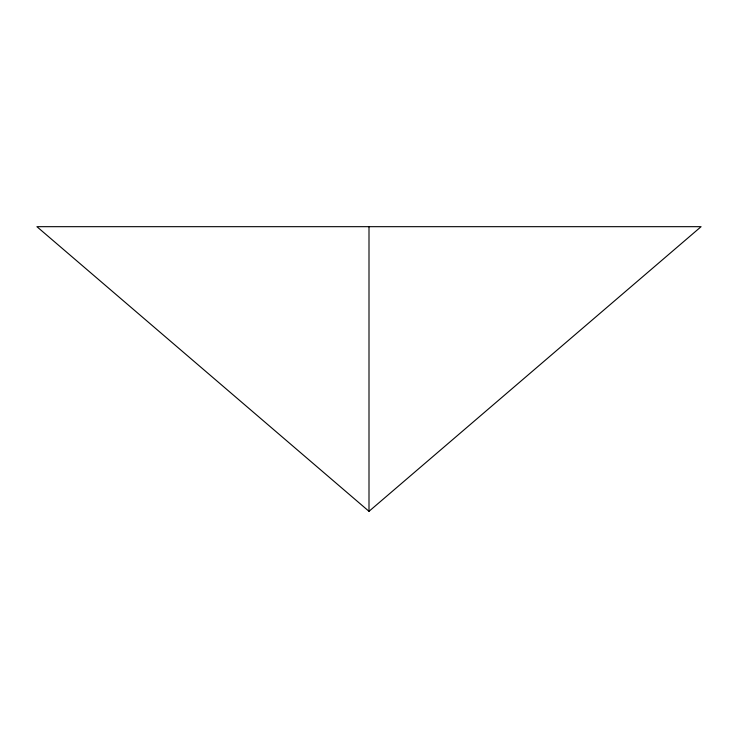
<?xml version="1.0" encoding="UTF-8"?>
<svg xmlns="http://www.w3.org/2000/svg" width="738" height="738" viewBox="0 0 738 738"><rect width="100%" height="100%" fill="white"/><g stroke="black" fill="none" stroke-linecap="round" stroke-linejoin="round"><path stroke-width="1.11" d="M369 511.323L701.1 226.677L36.9 226.677L369 511.323L369 226.677"/></g></svg>
